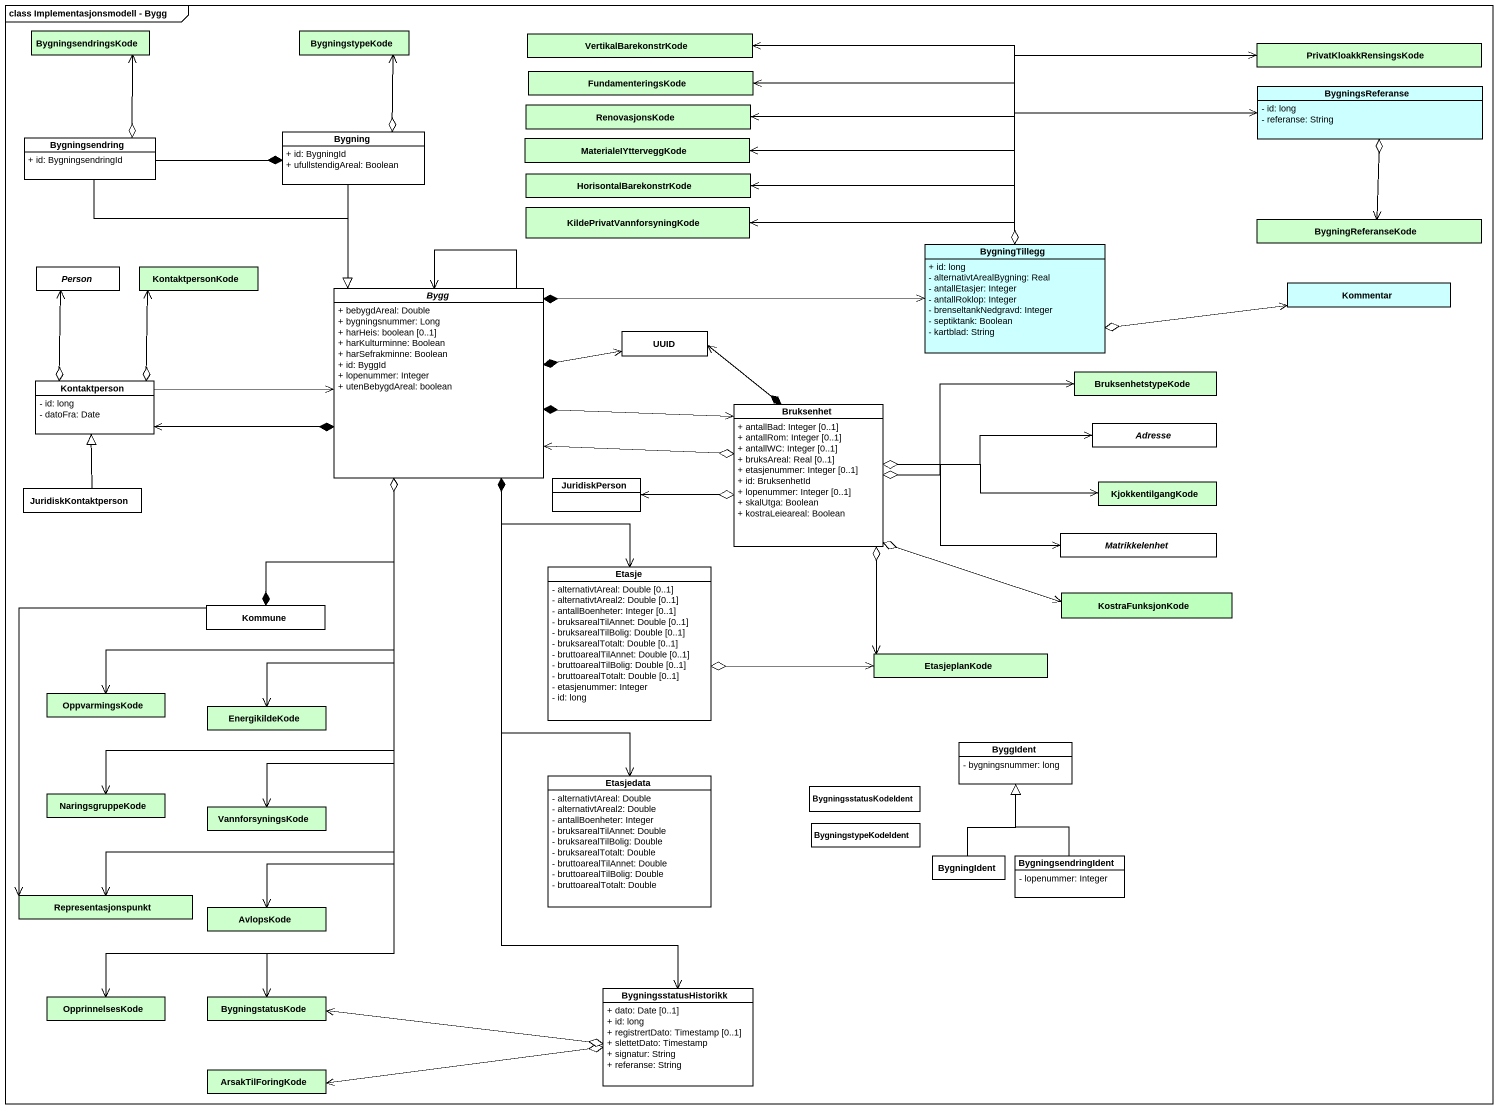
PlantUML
@startuml
mainframe class Implementasjonsmodell - Bygg
hide circle
hide empty members
skinparam classAttributeIconSize 0
class BygningsendringsKode #CCFFCC
class BygningstypeKode #CCFFCC
class VertikalBarekonstrKode #CCFFCC
class FundamenteringsKode #CCFFCC
class PrivatKloakkRensingsKode #CCFFCC
class RenovasjonsKode #CCFFCC
class BygningsReferanse #CCFFFF {
  - id: long
  - referanse: String
}
class Bygningsendring {
  + id: BygningsendringId
}
class Bygning {
  + id: BygningId
  + ufullstendigAreal: Boolean
}
class MaterialeIYtterveggKode #CCFFCC
class HorisontalBarekonstrKode #CCFFCC
class KildePrivatVannforsyningKode #CCFFCC
class BygningReferanseKode #CCFFCC
abstract class "Person" as Person_
class KontaktpersonKode #CCFFCC
class BygningTillegg #CCFFFF {
  + id: long
  - alternativtArealBygning: Real
  - antallEtasjer: Integer
  - antallRoklop: Integer
  - brenseltankNedgravd: Integer
  - septiktank: Boolean
  - kartblad: String
}
abstract class Bygg {
  + bebygdAreal: Double
  + bygningsnummer: Long
  + harHeis: boolean [0..1]
  + harKulturminne: Boolean
  + harSefrakminne: Boolean
  + id: ByggId
  + lopenummer: Integer
  + utenBebygdAreal: boolean
}
class Kommentar #CCFFFF
class UUID
class Kontaktperson {
  - id: long
  - datoFra: Date
}
class BruksenhetstypeKode #CCFFCC
class Bruksenhet {
  + antallBad: Integer [0..1]
  + antallRom: Integer [0..1]
  + antallWC: Integer [0..1]
  + bruksAreal: Real [0..1]
  + etasjenummer: Integer [0..1]
  + id: BruksenhetId
  + lopenummer: Integer [0..1]
  + skalUtga: Boolean
  + kostraLeieareal: Boolean
}
abstract class Adresse
class JuridiskKontaktperson
class JuridiskPerson
class KjokkentilgangKode #CCFFCC
abstract class Matrikkelenhet
class Etasje {
  - alternativtAreal: Double [0..1]
  - alternativtAreal2: Double [0..1]
  - antallBoenheter: Integer [0..1]
  - bruksarealTilAnnet: Double [0..1]
  - bruksarealTilBolig: Double [0..1]
  - bruksarealTotalt: Double [0..1]
  - bruttoarealTilAnnet: Double [0..1]
  - bruttoarealTilBolig: Double [0..1]
  - bruttoarealTotalt: Double [0..1]
  - etasjenummer: Integer
  - id: long
}
class Kommune
class KostraFunksjonKode #BDFFBD
class EtasjeplanKode #CCFFCC
class OppvarmingsKode #CCFFCC
class EnergikildeKode #CCFFCC
class Etasjedata {
  - alternativtAreal: Double
  - alternativtAreal2: Double
  - antallBoenheter: Integer
  - bruksarealTilAnnet: Double
  - bruksarealTilBolig: Double
  - bruksarealTotalt: Double
  - bruttoarealTilAnnet: Double
  - bruttoarealTilBolig: Double
  - bruttoarealTotalt: Double
}
class ByggIdent {
  - bygningsnummer: long
}
class NaringsgruppeKode #CCFFCC
class VannforsyningsKode #CCFFCC
class BygningsstatusKodeIdent
class BygningstypeKodeIdent
class BygningIdent
class BygningsendringIdent {
  - lopenummer: Integer
}
class Representasjonspunkt #CCFFCC
class AvlopsKode #CCFFCC
class OpprinnelsesKode #CCFFCC
class BygningstatusKode #CCFFCC
class BygningsstatusHistorikk {
  + dato: Date [0..1]
  + id: long
  + registrertDato: Timestamp [0..1]
  + slettetDato: Timestamp
  + signatur: String
  + referanse: String
}
class ArsakTilForingKode #CCFFCC
BygningsReferanse o--> BygningReferanseKode
Bygningsendring o-up-> BygningsendringsKode
Bygningsendring -right-* Bygning
Bygningsendring --|> Bygg
Bygning o-up-> BygningstypeKode
Bygning --|> Bygg
BygningTillegg o-up-> VertikalBarekonstrKode
BygningTillegg o-left-> FundamenteringsKode
BygningTillegg o-up-> PrivatKloakkRensingsKode
BygningTillegg o-left-> RenovasjonsKode
BygningTillegg o-right-> BygningsReferanse
BygningTillegg o-left-> MaterialeIYtterveggKode
BygningTillegg o-left-> HorisontalBarekonstrKode
BygningTillegg o-left-> KildePrivatVannforsyningKode
BygningTillegg o-right-> Kommentar
Bygg *-right-> BygningTillegg
Bygg --> Bygg
Bygg *-left-> Kontaktperson
Bygg *-right-> Bruksenhet
Bygg *--> Etasje
Bygg o--* Kommune
Bygg o--> OppvarmingsKode
Bygg o--> EnergikildeKode
Bygg *--> Etasjedata
Bygg o--> NaringsgruppeKode
Bygg o--> VannforsyningsKode
Bygg o--> Representasjonspunkt
Bygg o--> AvlopsKode
Bygg o--> OpprinnelsesKode
Bygg o--> BygningstatusKode
Bygg *--> BygningsstatusHistorikk
UUID <-left-* Bygg
UUID <--* Bruksenhet
Kontaktperson o-up-> Person_
Kontaktperson o-up-> KontaktpersonKode
Kontaktperson -right-> Bygg
Bruksenhet o-left-> Bygg
Bruksenhet o-right-> BruksenhetstypeKode
Bruksenhet o-right-> Adresse
Bruksenhet o-left-> JuridiskPerson
Bruksenhet o-right-> KjokkentilgangKode
Bruksenhet o-right-> Matrikkelenhet
Bruksenhet o-right-> KostraFunksjonKode
Bruksenhet o--> EtasjeplanKode
JuridiskKontaktperson -up-|> Kontaktperson
Etasje o-right-> EtasjeplanKode
Kommune --> Representasjonspunkt
BygningIdent -up-|> ByggIdent
BygningsendringIdent -up-|> ByggIdent
BygningsstatusHistorikk o-left-> BygningstatusKode
BygningsstatusHistorikk o-left-> ArsakTilForingKode
@enduml
